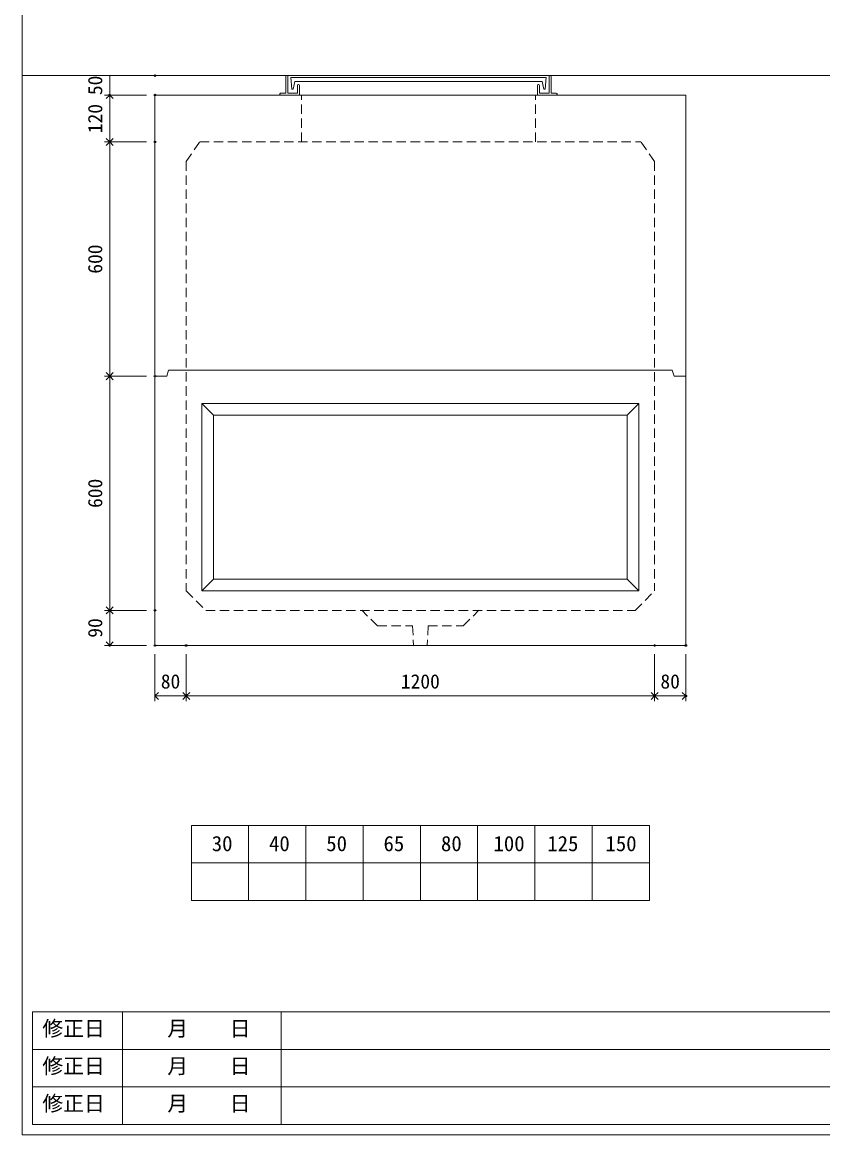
# Model space of a CAD drawing. Units: millimetres, scale not verified. Extents: x -6420 to 6420, y -3044 to 3044.
# Drawn here: x -1740 to 311, y -2656 to 194 of the extents above; entities that cross this region are included whole.
import ezdxf
from ezdxf.enums import TextEntityAlignment as Align

# ---------------------------------------------------------------- set-up
doc = ezdxf.new("R2010")
doc.units = ezdxf.units.MM
doc.header["$LTSCALE"] = 20
doc.header["$PDMODE"] = 32
doc.header["$PDSIZE"] = 4
doc.linetypes.add('DASHED1', pattern=[1.8, 1.2, -0.6])
doc.layers.add('0-1_Defpoints', color=7, linetype='Continuous')
for name, color, linetype, lineweight in [('0-2_waku', 7, 'Continuous', 18), ('0-3_gaikei', 7, 'Continuous', 18), ('0-4_kakure', 7, 'DASHED1', 5), ('0-5_sunpou', 7, 'Continuous', 5), ('0-8_uchigawa', 6, 'Continuous', 18), ('0-A_futa', 3, 'Continuous', 18), ('0-B_GL', 4, 'Continuous', 18), ('0-D_文字１', 7, 'Continuous', 18)]:
    doc.layers.add(name, color=color, linetype=linetype, lineweight=lineweight)
doc.styles.add('ＭＳ ゴシック', font='')
doc.styles.get('ＭＳ ゴシック').set_extended_font_data('MS Gothic')

# ---------------------------------------------------------------- blocks, each defined once
blk = doc.blocks.new('_Open90')
at = {"layer": '0-5_sunpou'}
blk.add_line((0, 0), (-1, 0), dxfattribs=at)
blk.add_lwpolyline([(-0.5, 0.5), (0, 0), (-0.5, -0.5)], dxfattribs=at)
blk = doc.blocks.new('D44')
at = {"layer": '0-1_Defpoints'}
for p in [(1183.24, 2590.17), (1067.22, 2470.17), (1183.24, 2470.17)]:
    blk.add_point(p, dxfattribs=at)
at = {"layer": '0-5_sunpou'}
for p, q in [((1161.24, 2590.17), (1054.22, 2590.17)), ((1067.22, 2572.17), (1067.22, 2488.17)), ((1161.24, 2470.17), (1054.22, 2470.17))]:
    blk.add_line(p, q, dxfattribs=at)
at = {"layer": '0-5_sunpou', "xscale": 18, "yscale": 18}
for p, rotation in [((1067.22, 2590.17), 90), ((1067.22, 2470.17), 270)]:
    blk.add_blockref('_Open90', p, dxfattribs=dict(at, rotation=rotation))
at = {"layer": '0-5_sunpou', "style": 'ＭＳ ゴシック'}
blk.add_text('120', height=36.66, rotation=90, dxfattribs=at).set_placement((1059.22, 2492.67), align=Align.BOTTOM_LEFT)
blk = doc.blocks.new('D45')
at = {"layer": '0-1_Defpoints'}
for p in [(1183.24, 2470.17), (1067.22, 1870.17), (1183.24, 1870.17)]:
    blk.add_point(p, dxfattribs=at)
at = {"layer": '0-5_sunpou'}
for p, q in [((1161.24, 2470.17), (1054.22, 2470.17)), ((1067.22, 2452.17), (1067.22, 1888.17)), ((1161.24, 1870.17), (1054.22, 1870.17))]:
    blk.add_line(p, q, dxfattribs=at)
at = {"layer": '0-5_sunpou', "xscale": 18, "yscale": 18}
for p, rotation in [((1067.22, 2470.17), 90), ((1067.22, 1870.17), 270)]:
    blk.add_blockref('_Open90', p, dxfattribs=dict(at, rotation=rotation))
at = {"layer": '0-5_sunpou', "style": 'ＭＳ ゴシック'}
blk.add_text('600', height=36.66, rotation=90, dxfattribs=at).set_placement((1059.22, 2132.67), align=Align.BOTTOM_LEFT)
blk = doc.blocks.new('D46')
at = {"layer": '0-1_Defpoints'}
for p in [(1183.24, 1870.17), (1067.22, 1270.17), (1183.24, 1270.17)]:
    blk.add_point(p, dxfattribs=at)
at = {"layer": '0-5_sunpou'}
for p, q in [((1161.24, 1870.17), (1054.22, 1870.17)), ((1067.22, 1852.17), (1067.22, 1288.17)), ((1161.24, 1270.17), (1054.22, 1270.17))]:
    blk.add_line(p, q, dxfattribs=at)
at = {"layer": '0-5_sunpou', "xscale": 18, "yscale": 18}
for p, rotation in [((1067.22, 1870.17), 90), ((1067.22, 1270.17), 270)]:
    blk.add_blockref('_Open90', p, dxfattribs=dict(at, rotation=rotation))
at = {"layer": '0-5_sunpou', "style": 'ＭＳ ゴシック'}
blk.add_text('600', height=36.66, rotation=90, dxfattribs=at).set_placement((1059.22, 1532.67), align=Align.BOTTOM_LEFT)
blk = doc.blocks.new('D47')
at = {"layer": '0-1_Defpoints'}
for p in [(1183.24, 1270.17), (1067.22, 1180.17), (1183.24, 1180.17)]:
    blk.add_point(p, dxfattribs=at)
at = {"layer": '0-5_sunpou'}
for p, q in [((1161.24, 1270.17), (1054.22, 1270.17)), ((1067.22, 1252.17), (1067.22, 1198.17)), ((1161.24, 1180.17), (1054.22, 1180.17))]:
    blk.add_line(p, q, dxfattribs=at)
at = {"layer": '0-5_sunpou', "xscale": 18, "yscale": 18}
for p, rotation in [((1067.22, 1270.17), 90), ((1067.22, 1180.17), 270)]:
    blk.add_blockref('_Open90', p, dxfattribs=dict(at, rotation=rotation))
at = {"layer": '0-5_sunpou', "style": 'ＭＳ ゴシック'}
blk.add_text('90', height=36.66, rotation=90, dxfattribs=at).set_placement((1059.22, 1200.17), align=Align.BOTTOM_LEFT)
blk = doc.blocks.new('D48')
at = {"layer": '0-1_Defpoints'}
for p in [(1183.24, 1180.17), (1263.24, 1180.17), (1263.24, 1050.85)]:
    blk.add_point(p, dxfattribs=at)
at = {"layer": '0-5_sunpou'}
for p, q in [((1183.24, 1158.17), (1183.24, 1037.85)), ((1263.24, 1158.17), (1263.24, 1037.85)), ((1201.24, 1050.85), (1245.24, 1050.85))]:
    blk.add_line(p, q, dxfattribs=at)
at = {"layer": '0-5_sunpou', "xscale": 18, "yscale": 18, "rotation": 180}
blk.add_blockref('_Open90', (1183.24, 1050.85), dxfattribs=at)
at = {"layer": '0-5_sunpou', "xscale": 18, "yscale": 18}
blk.add_blockref('_Open90', (1263.24, 1050.85), dxfattribs=at)
at = {"layer": '0-5_sunpou', "style": 'ＭＳ ゴシック'}
blk.add_text('80', height=36.66, dxfattribs=at).set_placement((1198.24, 1058.85), align=Align.BOTTOM_LEFT)
blk = doc.blocks.new('D49')
at = {"layer": '0-1_Defpoints'}
for p in [(1263.24, 1180.17), (2463.24, 1180.17), (2463.24, 1050.85)]:
    blk.add_point(p, dxfattribs=at)
at = {"layer": '0-5_sunpou'}
for p, q in [((1263.24, 1158.17), (1263.24, 1037.85)), ((2463.24, 1158.17), (2463.24, 1037.85)), ((1281.24, 1050.85), (2445.24, 1050.85))]:
    blk.add_line(p, q, dxfattribs=at)
at = {"layer": '0-5_sunpou', "xscale": 18, "yscale": 18, "rotation": 180}
blk.add_blockref('_Open90', (1263.24, 1050.85), dxfattribs=at)
at = {"layer": '0-5_sunpou', "xscale": 18, "yscale": 18}
blk.add_blockref('_Open90', (2463.24, 1050.85), dxfattribs=at)
at = {"layer": '0-5_sunpou', "style": 'ＭＳ ゴシック'}
blk.add_text('1200', height=36.66, dxfattribs=at).set_placement((1813.24, 1058.85), align=Align.BOTTOM_LEFT)
blk = doc.blocks.new('D50')
at = {"layer": '0-1_Defpoints'}
for p in [(2463.24, 1180.17), (2543.24, 1180.17), (2543.24, 1050.85)]:
    blk.add_point(p, dxfattribs=at)
at = {"layer": '0-5_sunpou'}
for p, q in [((2463.24, 1158.17), (2463.24, 1037.85)), ((2543.24, 1158.17), (2543.24, 1037.85)), ((2481.24, 1050.85), (2525.24, 1050.85))]:
    blk.add_line(p, q, dxfattribs=at)
at = {"layer": '0-5_sunpou', "xscale": 18, "yscale": 18, "rotation": 180}
blk.add_blockref('_Open90', (2463.24, 1050.85), dxfattribs=at)
at = {"layer": '0-5_sunpou', "xscale": 18, "yscale": 18}
blk.add_blockref('_Open90', (2543.24, 1050.85), dxfattribs=at)
at = {"layer": '0-5_sunpou', "style": 'ＭＳ ゴシック'}
blk.add_text('80', height=36.66, dxfattribs=at).set_placement((2478.24, 1058.85), align=Align.BOTTOM_LEFT)
blk = doc.blocks.new('D75')
at = {"layer": '0-1_Defpoints'}
for p in [(1183.24, 2640.17), (1067.22, 2590.17), (1183.24, 2590.17)]:
    blk.add_point(p, dxfattribs=at)
at = {"layer": '0-5_sunpou'}
for p, q in [((1161.24, 2640.17), (1054.22, 2640.17)), ((1067.22, 2640.17), (1067.22, 2590.17)), ((1161.24, 2590.17), (1054.22, 2590.17))]:
    blk.add_line(p, q, dxfattribs=at)
at = {"layer": '0-5_sunpou', "style": 'ＭＳ ゴシック'}
blk.add_text('50', height=36.66, rotation=90, dxfattribs=at).set_placement((1059.22, 2590.17), align=Align.BOTTOM_LEFT)

msp = doc.modelspace()

# ---------------------------------------------------------------- linework, layer by layer
at = {"layer": '0-2_waku'}
for p, q in [((-1739.51, 3043.52), (-1739.51, -2656.48)), ((-1306.18, -1864.14), (-1306.18, -2056.14)), ((-1306.18, -1864.14), (-1306.18, -2056.14)), ((-1306.18, -1864.14), (-1306.18, -2056.14)), ((-1306.18, -1864.14), (-1306.18, -2056.14)), ((-1306.18, -1864.14), (-132.84, -1864.14)), ((-1159.51, -1864.14), (-1159.51, -2056.14)), ((-1012.84, -1864.14), (-1012.84, -2056.14)), ((-1012.84, -1864.14), (-1012.84, -2056.14)), ((-866.18, -1864.14), (-866.18, -2056.14)), ((-719.51, -1864.14), (-719.51, -2056.14)), ((-572.84, -1864.14), (-572.84, -2056.14)), ((-426.18, -1864.14), (-426.18, -2056.14)), ((-279.51, -1864.14), (-279.51, -2056.14)), ((-132.84, -1864.14), (-132.84, -2056.14)), ((-1306.18, -1960.14), (-132.84, -1960.14)), ((-1306.18, -2056.14), (-132.84, -2056.14)), ((-1306.18, -2056.14), (-132.84, -2056.14)), ((-1712.84, -2341.81), (-1712.84, -2629.81)), ((-1712.84, -2341.81), (-1712.84, -2629.81)), ((-1712.84, -2341.81), (-1712.84, -2629.81)), ((-1712.84, -2341.81), (991.16, -2341.81)), ((-1482.84, -2341.81), (-1482.84, -2629.81)), ((-1076.18, -2341.81), (-1076.18, -2629.81)), ((-1076.18, -2341.81), (-1076.18, -2629.81)), ((-1712.84, -2437.81), (991.16, -2437.81)), ((-1712.84, -2533.81), (607.16, -2533.81)), ((-1712.84, -2629.81), (991.16, -2629.81)), ((-1739.51, -2656.48), (6420.49, -2656.48))]:
    msp.add_line(p, q, dxfattribs=at)
at = {"layer": '0-3_gaikei'}
for p, q in [((-1399.51, 6.85), (-39.51, 6.85)), ((-1399.51, 6.85), (-1399.51, -1403.14)), ((-39.51, 6.85), (-39.51, -1403.14)), ((-1369.51, -713.14), (-1364.51, -698.14)), ((-1364.51, -698.14), (-74.51, -698.14)), ((-69.51, -713.14), (-74.51, -698.14)), ((-1369.51, -713.14), (-1399.51, -713.14)), ((-39.51, -713.14), (-69.51, -713.14)), ((-39.51, -1403.14), (-1399.51, -1403.14))]:
    msp.add_line(p, q, dxfattribs=at)
at = {"layer": '0-4_kakure'}
for p, q in [((-1024.51, -113.15), (-1024.51, 6.85)), ((-424.51, -113.15), (-424.51, 6.85)), ((-1319.51, -163.15), (-1284.51, -113.15)), ((-1284.51, -113.15), (-154.51, -113.15)), ((-119.51, -163.15), (-154.51, -113.15)), ((-1319.51, -163.15), (-1319.51, -1263.14)), ((-119.51, -163.15), (-119.51, -1263.14)), ((-1319.51, -1263.14), (-1269.51, -1313.14)), ((-169.51, -1313.14), (-119.51, -1263.14)), ((-1269.51, -1313.14), (-169.51, -1313.14)), ((-829.51, -1353.02), (-869.51, -1313.02)), ((-829.51, -1353.02), (-739.51, -1353.02)), ((-739.51, -1353.02), (-737.01, -1403.02)), ((-699.51, -1353.02), (-702.01, -1403.02))]:
    msp.add_line(p, q, dxfattribs=at)
msp.add_lwpolyline([(-699.51, -1353.02), (-609.51, -1353.02), (-569.51, -1313.02)], dxfattribs=at)
at = {"layer": '0-8_uchigawa'}
for p, q in [((-1279.51, -783.14), (-159.51, -783.14)), ((-1279.51, -783.14), (-1279.51, -1263.14)), ((-1279.51, -783.14), (-1249.51, -813.14)), ((-159.51, -783.14), (-189.51, -813.14)), ((-159.51, -1263.14), (-159.51, -783.14)), ((-1249.51, -813.14), (-189.51, -813.14)), ((-1249.51, -813.14), (-1249.51, -1233.14)), ((-189.51, -1233.14), (-189.51, -813.14)), ((-1279.51, -1263.14), (-1249.51, -1233.14)), ((-1249.51, -1233.14), (-189.51, -1233.14)), ((-159.51, -1263.14), (-189.51, -1233.14)), ((-1279.51, -1263.14), (-159.51, -1263.14))]:
    msp.add_line(p, q, dxfattribs=at)
at = {"layer": '0-A_futa'}
for p, q in [((-1064.52, 54.85), (-1064.52, 11.85)), ((-1062.52, 56.85), (-1059.52, 56.85)), ((-1059.52, 56.85), (-1059.52, 11.85)), ((-1051.7, 52.35), (-397.37, 52.35)), ((-1051.7, 52.35), (-1049.21, 22.35)), ((-1041.19, 41.35), (-1045.5, 22.35)), ((-1041.19, 41.35), (-407.85, 41.35)), ((-1034.52, 31.85), (-1034.52, 11.85)), ((-1032.52, 33.85), (-1031.52, 33.85)), ((-1029.52, 31.85), (-1029.52, 6.85)), ((-419.51, 31.85), (-419.51, 6.85)), ((-416.51, 33.85), (-417.51, 33.85)), ((-414.51, 31.85), (-414.51, 11.85)), ((-407.85, 41.35), (-403.53, 22.35)), ((-397.37, 52.35), (-399.62, 22.35)), ((-389.51, 56.85), (-386.51, 56.85)), ((-384.51, 54.85), (-384.51, 11.85)), ((-1079.52, 9.85), (-1079.52, 8.85)), ((-1077.52, 11.85), (-1064.52, 11.85)), ((-1024.51, 6.85), (-1077.52, 6.85)), ((-1059.52, 11.85), (-1034.52, 11.85)), ((-1049.21, 22.35), (-1045.5, 22.35)), ((-419.51, 6.85), (-371.51, 6.85)), ((-399.62, 22.35), (-403.53, 22.35)), ((-371.51, 11.85), (-384.51, 11.85)), ((-369.51, 9.85), (-369.51, 8.85))]:
    msp.add_line(p, q, dxfattribs=at)
msp.add_lwpolyline([(-389.51, 56.85), (-389.51, 11.85), (-414.51, 11.85)], dxfattribs=at)
for centre, start, end in [((-1062.52, 54.85), 90, 180), ((-1032.52, 31.85), 90, 180), ((-1031.52, 31.85), 0, 90), ((-417.51, 31.85), 90, 180), ((-416.51, 31.85), 0, 90), ((-386.51, 54.85), 0, 90), ((-1077.52, 9.85), 90, 180), ((-1077.52, 8.85), 180, 270), ((-371.51, 9.85), 0, 90), ((-371.51, 8.85), 270, 0)]:
    msp.add_arc(centre, 2, start, end, dxfattribs=at)
at = {"layer": '0-B_GL'}
msp.add_line((-1739.51, 56.85), (6420.49, 56.85), dxfattribs=at)

# ---------------------------------------------------------------- block references
at = {"layer": '0-5_sunpou'}
for name in ['D75', 'D44', 'D45', 'D46', 'D47', 'D48', 'D49', 'D50']:
    msp.add_blockref(name, (-2582.75, -2583.31), dxfattribs=at)

# ---------------------------------------------------------------- texts
at = {"layer": '0-D_文字１', "style": 'ＭＳ ゴシック'}
for s, p in [('30', (-1254.01, -1941.78)), ('40', (-1107.34, -1941.78)), ('50', (-960.68, -1941.78)), ('65', (-814.01, -1941.78)), ('80', (-666.8, -1941.78)), ('100', (-532.3, -1941.78)), ('125', (-394.45, -1941.78)), ('150', (-245.43, -1941.78)), ('修正日', (-1687.98, -2415.54)), ('\u3000\u3000月\u3000\u3000日', (-1474.44, -2415.54)), ('修正日', (-1687.98, -2511.54)), ('\u3000\u3000月\u3000\u3000日', (-1474.44, -2511.54)), ('修正日', (-1687.98, -2607.54)), ('\u3000\u3000月\u3000\u3000日', (-1474.44, -2607.54))]:
    msp.add_text(s, height=39.1, dxfattribs=at).set_placement(p, align=Align.BOTTOM_LEFT)

doc.saveas('drawing.dxf')
